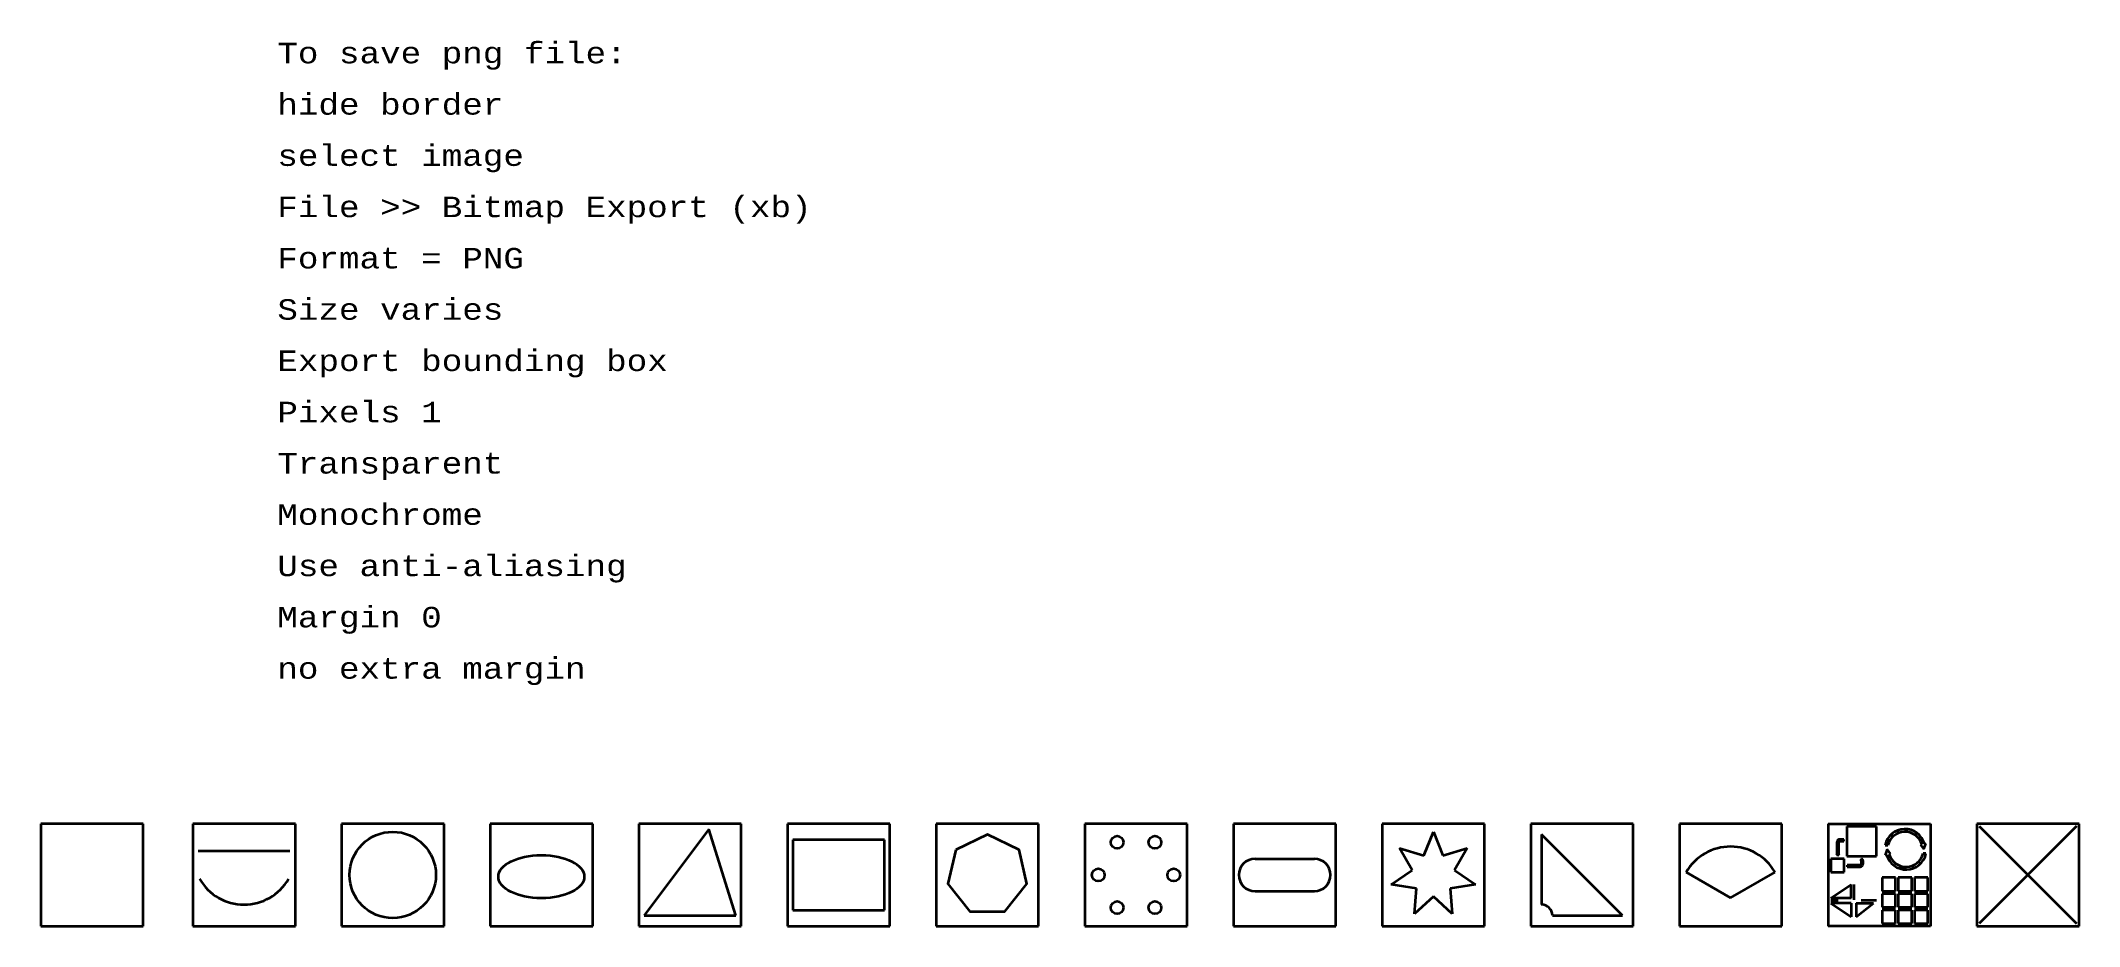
# Model space of a CAD drawing. Extents: x -192 to 603, y -810 to -465.
import ezdxf

# ---------------------------------------------------------------- set-up
doc = ezdxf.new("R2010")
doc.units = 0
doc.linetypes.add('ACAD_ISO03W100', pattern=[30, 12, -18])
doc.layers.get('0').update_dxf_attribs({"color": 18, "lineweight": 35, "true_color": 0x000000})
doc.layers.add('border', color=7, linetype='Continuous', lineweight=35, plot=False)
doc.layers.add('shape', color=18, linetype='Continuous', lineweight=35, true_color=0x000000)
doc.styles.add('textstyle3', font='')
doc.styles.get('textstyle3').set_extended_font_data('Standard')

msp = doc.modelspace()

# ---------------------------------------------------------------- linework, layer by layer
at = {"layer": 'border'}
for p, q in [((-152.07, -770), (-192.07, -770)), ((-192.07, -770), (-192.07, -810)), ((-152.07, -810), (-152.07, -770)), ((-92.74, -770), (-132.74, -770)), ((-132.74, -770), (-132.74, -810)), ((-92.74, -810), (-92.74, -770)), ((-34.74, -770), (-74.74, -770)), ((-74.74, -770), (-74.74, -810)), ((-34.74, -810), (-34.74, -770)), ((23.26, -770), (-16.74, -770)), ((-16.74, -770), (-16.74, -810)), ((23.26, -810), (23.26, -770)), ((81.26, -770), (41.26, -770)), ((41.26, -770), (41.26, -810)), ((81.26, -810), (81.26, -770)), ((139.26, -770), (99.26, -770)), ((99.26, -770), (99.26, -810)), ((139.26, -810), (139.26, -770)), ((197.26, -770), (157.26, -770)), ((157.26, -770), (157.26, -810)), ((197.26, -810), (197.26, -770)), ((255.26, -770), (215.26, -770)), ((215.26, -770), (215.26, -810)), ((255.26, -810), (255.26, -770)), ((313.26, -770), (273.26, -770)), ((273.26, -770), (273.26, -810)), ((313.26, -810), (313.26, -770)), ((371.25, -770), (331.26, -770)), ((331.26, -770), (331.26, -810)), ((371.25, -810), (371.25, -770)), ((429.25, -770), (389.26, -770)), ((389.26, -770), (389.26, -810)), ((429.25, -810), (429.25, -770)), ((487.25, -770), (447.25, -770)), ((447.25, -770), (447.25, -810)), ((487.25, -810), (487.25, -770)), ((505.25, -770), (505.25, -810)), ((505.25, -770), (545.25, -770)), ((545.25, -770), (545.25, -810)), ((603.25, -770), (563.25, -770)), ((563.25, -770), (563.25, -810)), ((603.25, -810), (603.25, -770)), ((-192.07, -810), (-152.07, -810)), ((-132.74, -810), (-92.74, -810)), ((-74.74, -810), (-34.74, -810)), ((-16.74, -810), (23.26, -810)), ((41.26, -810), (81.26, -810)), ((99.26, -810), (139.26, -810)), ((157.26, -810), (197.26, -810)), ((215.26, -810), (255.26, -810)), ((273.26, -810), (313.26, -810)), ((331.26, -810), (371.25, -810)), ((389.26, -810), (429.25, -810)), ((447.25, -810), (487.25, -810)), ((545.25, -810), (505.25, -810)), ((563.25, -810), (603.25, -810))]:
    msp.add_line(p, q, dxfattribs=at)
at = {"layer": 'shape'}
for p, q in [((524.2, -771.05), (512.62, -771.05)), ((512.62, -771.05), (512.62, -782.63)), ((524.2, -782.63), (524.2, -771.05)), ((564.25, -771), (602.25, -809)), ((602.25, -771), (564.25, -809)), ((68.63, -772.11), (43.37, -805.79)), ((79.15, -805.79), (68.63, -772.11)), ((137.15, -776.32), (101.37, -776.32)), ((101.37, -776.32), (101.37, -803.68)), ((137.15, -803.68), (137.15, -776.32)), ((347.6, -782.41), (351.26, -773.16)), ((351.26, -773.16), (354.91, -782.41)), ((393.47, -774.21), (393.47, -801.58)), ((425.04, -805.79), (393.47, -774.21)), ((508.8, -781.62), (508.8, -777.11)), ((509.44, -781.62), (509.44, -777.11)), ((511.38, -776.14), (509.76, -776.14)), ((509.76, -776.79), (511.38, -776.79)), ((511.38, -776.79), (511.38, -776.14)), ((527.5, -778.42), (528.58, -778.42)), ((541.38, -778.24), (541.86, -778.13)), ((541.38, -778.24), (542.64, -780)), ((542.64, -780), (543.46, -777.77)), ((542.88, -777.9), (543.46, -777.77)), ((281.68, -783.69), (304.83, -783.69)), ((343.05, -788.13), (338.09, -779.5)), ((338.09, -779.5), (347.6, -782.41)), ((354.91, -782.41), (364.42, -779.5)), ((364.42, -779.5), (359.46, -788.13)), ((511.57, -783.68), (506.31, -783.68)), ((506.31, -783.68), (506.31, -788.95)), ((508.48, -781.62), (509.12, -782.59)), ((508.48, -781.62), (508.8, -781.62)), ((508.65, -781.62), (508.65, -781.62)), ((509.12, -782.59), (509.76, -781.62)), ((509.76, -781.62), (509.44, -781.62)), ((511.57, -788.95), (511.57, -783.68)), ((512.62, -782.63), (524.2, -782.63)), ((517.82, -786.13), (512.67, -786.13)), ((512.67, -786.13), (512.67, -786.78)), ((512.67, -786.78), (517.82, -786.78)), ((518.47, -783.55), (517.82, -784.52)), ((517.82, -784.52), (518.14, -784.52)), ((518.14, -784.52), (518.14, -785.81)), ((519.11, -784.52), (518.47, -783.55)), ((519.11, -784.52), (518.79, -784.52)), ((518.79, -784.52), (518.79, -785.81)), ((518.94, -784.52), (518.94, -784.52)), ((528.32, -780), (527.5, -782.23)), ((528.08, -782.1), (527.5, -782.23)), ((529.58, -781.76), (528.32, -780)), ((529.58, -781.76), (529.1, -781.87)), ((543.46, -781.58), (542.38, -781.58)), ((334.84, -793.75), (343.05, -788.13)), ((344.67, -795.25), (334.84, -793.75)), ((343.95, -805.17), (344.67, -795.25)), ((367.67, -793.75), (357.84, -795.25)), ((357.84, -795.25), (358.56, -805.17)), ((359.46, -788.13), (367.67, -793.75)), ((467.24, -798.97), (449.89, -788.95)), ((467.24, -798.97), (484.6, -788.95)), ((506.31, -788.95), (511.57, -788.95)), ((506.31, -799.03), (514.29, -793.68)), ((514.29, -799.03), (514.29, -793.68)), ((531.57, -791.05), (526.31, -791.05)), ((526.31, -791.05), (526.31, -796.32)), ((531.57, -796.32), (531.57, -791.05)), ((537.89, -791.05), (532.62, -791.05)), ((532.62, -791.05), (532.62, -796.32)), ((537.89, -796.32), (537.89, -791.05)), ((544.2, -791.05), (538.94, -791.05)), ((538.94, -791.05), (538.94, -796.32)), ((544.2, -796.32), (544.2, -791.05)), ((281.68, -796.32), (304.83, -796.32)), ((351.26, -798.42), (343.95, -805.17)), ((358.56, -805.17), (351.26, -798.42)), ((514.29, -799.03), (506.31, -799.03)), ((506.31, -800.97), (514.29, -806.32)), ((514.29, -800.97), (506.31, -800.97)), ((514.29, -800.97), (514.29, -806.32)), ((516.22, -800.97), (516.22, -806.32)), ((516.22, -806.32), (522.98, -800.97)), ((516.22, -800.97), (522.98, -800.97)), ((526.31, -796.32), (531.57, -796.32)), ((531.57, -797.37), (526.31, -797.37)), ((526.31, -797.37), (526.31, -802.63)), ((526.31, -802.63), (531.57, -802.63)), ((531.57, -802.63), (531.57, -797.37)), ((532.62, -796.32), (537.89, -796.32)), ((537.89, -797.37), (532.62, -797.37)), ((532.62, -797.37), (532.62, -802.63)), ((532.62, -802.63), (537.89, -802.63)), ((537.89, -802.63), (537.89, -797.37)), ((538.94, -796.32), (544.2, -796.32)), ((544.2, -797.37), (538.94, -797.37)), ((538.94, -797.37), (538.94, -802.63)), ((538.94, -802.63), (544.2, -802.63)), ((544.2, -802.63), (544.2, -797.37)), ((43.37, -805.79), (79.15, -805.79)), ((101.37, -803.68), (137.15, -803.68)), ((397.68, -805.79), (425.04, -805.79)), ((531.57, -803.68), (526.31, -803.68)), ((526.31, -803.68), (526.31, -808.95)), ((526.31, -808.95), (531.57, -808.95)), ((531.57, -808.95), (531.57, -803.68)), ((537.89, -803.68), (532.62, -803.68)), ((532.62, -803.68), (532.62, -808.95)), ((532.62, -808.95), (537.89, -808.95)), ((537.89, -808.95), (537.89, -803.68)), ((544.2, -803.68), (538.94, -803.68)), ((538.94, -803.68), (538.94, -808.95)), ((538.94, -808.95), (544.2, -808.95)), ((544.2, -808.95), (544.2, -803.68))]:
    msp.add_line(p, q, dxfattribs=at)
at = {"layer": 'shape', "ltscale": 5}
msp.add_line((-130.63, -780.53), (-94.84, -780.53), dxfattribs=at)
at = {"layer": 'shape', "linetype": 'ACAD_ISO03W100', "ltscale": 0.5}
for p, q in [((515.25, -793.68), (515.25, -806.32)), ((524.2, -800), (506.31, -800))]:
    msp.add_line(p, q, dxfattribs=at)
at = {"layer": 'shape', "flags": 128}
msp.add_lwpolyline([(164.91, -780.16), (161.87, -793.51), (170.41, -804.23), (184.11, -804.23), (192.65, -793.51), (189.6, -780.16), (177.26, -774.21)], close=True, dxfattribs=at)
at = {"layer": 'shape'}
for centre, radius in [((-54.74, -790), 16.84), ((227.89, -777.24), 2.47), ((242.63, -777.24), 2.47), ((220.52, -790), 2.47), ((249.99, -790), 2.47), ((227.89, -802.76), 2.47), ((242.63, -802.76), 2.47)]:
    msp.add_circle(centre, radius, dxfattribs=at)
for centre, radius, start, end in [((467.24, -798.97), 20.04, 30, 150), ((509.76, -777.11), 0.967, 90, 180), ((509.76, -777.11), 0.322, 90, 180), ((535.25, -780), 7.91, 15.38566, 168.48894), ((535.25, -780), 6.86, 15.79321, 166.69766), ((281.68, -790), 6.32, 90, 270), ((304.83, -790), 6.32, 270, 90), ((517.82, -785.81), 0.967, 270, 0), ((517.82, -785.81), 0.322, 270, 0), ((535.71, -780), 7.91, 195.38566, 348.48894), ((535.71, -780), 6.86, 195.79321, 346.69766), ((-112.75, -781.54), 20.04, 210, 330), ((393.47, -805.79), 4.21, 0, 90)]:
    msp.add_arc(centre, radius, start, end, dxfattribs=at)
msp.add_ellipse((3.24, -790.67), major_axis=(16.76, 0), ratio=0.5, dxfattribs=at)

# ---------------------------------------------------------------- texts
at = {"insert": (-99.77, -715.95), "char_height": 8, "attachment_point": 7, "line_spacing_factor": 1.5, "style": 'textstyle3'}
msp.add_mtext('\\fCourier New|b0|i0|c0|p0;To save png file:\\Phide border\\Pselect image\\PFile >> Bitmap Export (xb)\\PFormat = PNG\\PSize varies\\PExport bounding box\\PPixels 1\\PTransparent\\PMonochrome\\PUse anti-aliasing\\PMargin 0\\Pno extra margin\\P', dxfattribs=at)

doc.saveas('drawing.dxf')
